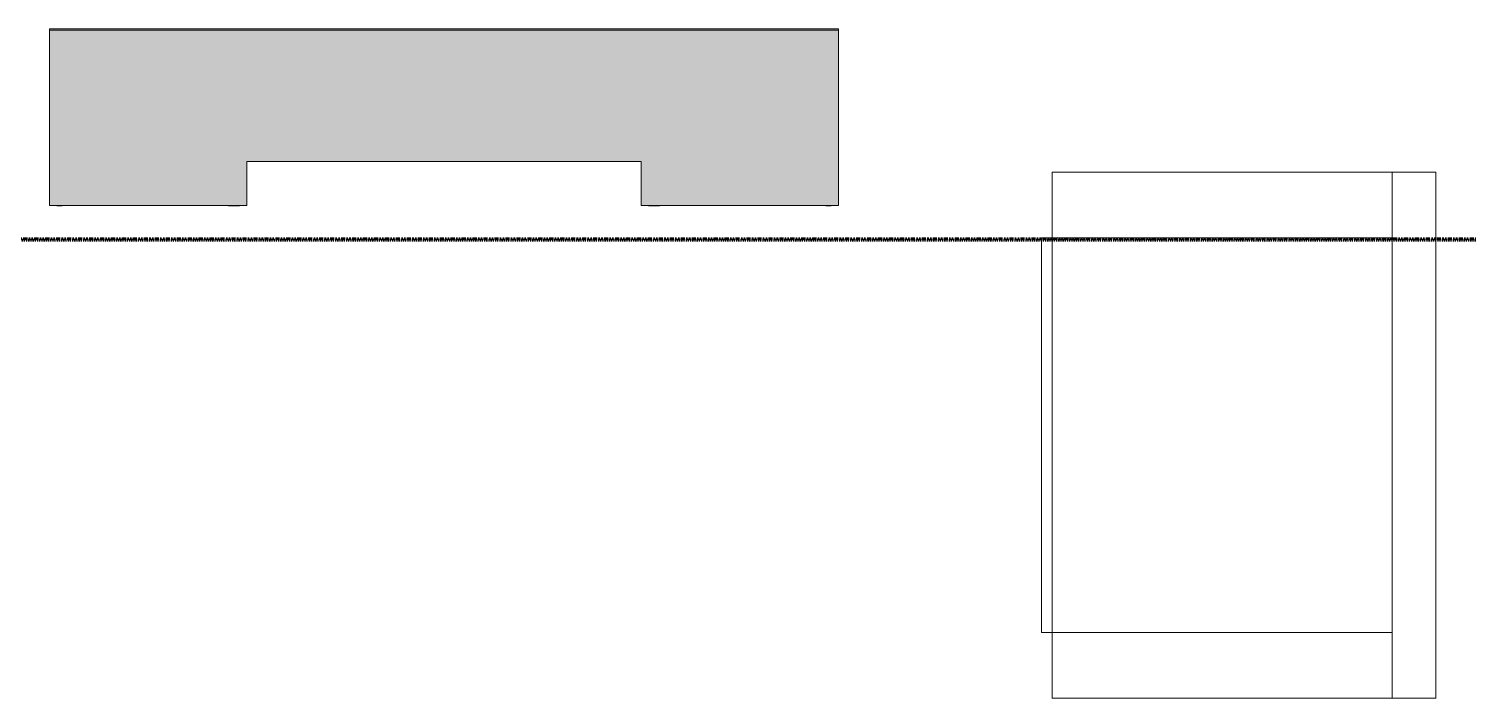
# Model space of a CAD drawing. Header units: inches. Extents: x -4169 to -1846, y 9706 to 12377.
# Drawn here: x -3800.9 to -3669.5, y 12046.8 to 12107.9 of the extents above; entities that cross this region are included whole.
import ezdxf

# ---------------------------------------------------------------- set-up
doc = ezdxf.new("R2010")
doc.units = ezdxf.units.IN
doc.header["$MEASUREMENT"] = 0
for name, pattern in [('Aligning Line 1_8_', [0.25, 0.125, -0.125]), ('Dash 1_16_', [0.125, 0.0625, -0.0625]), ('Double Dash 3_8_', [1, 0.375, -0.125, 0.125, -0.125, 0.125, -0.125])]:
    doc.linetypes.add(name, pattern=pattern)
for name, color, linetype, lineweight in [('0-1', 7, 'Continuous', 5), ('0-2', 50, 'Continuous', 18), ('0-3', 147, 'Aligning Line 1_8_', 9), ('C-PROP-LINE-1', 10, 'Double Dash 3_8_', 60), ('C-PROP-LINE-2', 91, 'Dash 1_16_', 60), ('I-FURN', 30, 'Continuous', 9), ('I-FURN-1', 250, 'Continuous', 9), ('I-FURN-2', 9, 'Continuous', 9)]:
    doc.layers.add(name, color=color, linetype=linetype, lineweight=lineweight)

# ---------------------------------------------------------------- blocks, each defined once
blk = doc.blocks.new('Entertainment_Center_14771 - Entertainment_Center_14771-1352616-ENLARGED RCP - 2ND FLOOR PLAN')
at = {"layer": 'I-FURN-2'}
for points in [[(36, 6.12), (-36, 6.12), (-36, 6), (36, 6)], [(36, -6), (36, 6), (-36, 6), (-36, -10), (-18, -10), (-18, -6), (18, -6), (18, -10), (36, -10)], [(-34.85, -10), (-35.34, -10), (-35.31, -10.03), (-34.85, -10.03)], [(-18.66, -10.03), (-18.66, -10), (-19.66, -10), (-19.66, -10.03), (-19, -10.03)], [(19.66, -10.03), (19.66, -10), (18.66, -10), (18.66, -10.03), (19, -10.03)], [(35.34, -10.03), (35.31, -10), (34.85, -10), (34.85, -10.03), (35.31, -10.03)]]:
    blk.add_hatch(color=256, dxfattribs=at).paths.add_polyline_path(points, flags=0)
at = {"layer": 'I-FURN-1'}
for p, q in [((36, 6.12), (-36, 6.12)), ((-36, 6), (-36, 6.12)), ((-36, 6), (36, 6)), ((-36, -10), (-36, 6)), ((-36, 6), (36, 6)), ((36, 6), (36, 6.12)), ((36, 6), (36, -10)), ((18, -6), (-18, -6)), ((-18, -6), (-18, -10)), ((18, -10), (18, -6)), ((-18, -10), (-36, -10)), ((-35.34, -10.03), (-35.34, -10)), ((-34.85, -10.03), (-35.34, -10.03)), ((-34.85, -10), (-34.85, -10.03)), ((-19.66, -10.03), (-19.66, -10)), ((-18.66, -10.03), (-19.66, -10.03)), ((-18.66, -10), (-18.66, -10.03)), ((36, -10), (18, -10)), ((18.66, -10.03), (18.66, -10)), ((19.66, -10.03), (18.66, -10.03)), ((19.66, -10), (19.66, -10.03)), ((34.85, -10.03), (34.85, -10)), ((35.34, -10.03), (34.85, -10.03)), ((35.34, -10), (35.34, -10.03))]:
    blk.add_line(p, q, dxfattribs=at)
blk = doc.blocks.new('Couch-Both_Arms-Generic - 2-1352635-ENLARGED RCP - 2ND FLOOR PLAN')
at = {"layer": 'I-FURN'}
for p, q in [((-24, 13.5), (24, 13.5)), ((-18, 13.5), (-24, 13.5)), ((-24, 13.5), (-24, -17.5)), ((18, 13.5), (-18, 13.5)), ((-18, 13.5), (-18, -18.5)), ((-18, -17.5), (-18, 13.5)), ((18, -18.5), (18, 13.5)), ((24, 13.5), (18, 13.5)), ((18, 13.5), (18, -17.5)), ((24, -17.5), (24, 13.5)), ((-24, -17.5), (-18, -17.5)), ((18, -17.5), (24, -17.5)), ((-18, -18.5), (18, -18.5))]:
    blk.add_line(p, q, dxfattribs=at)
at = {"layer": 'I-FURN-1'}
for p, q in [((24, 17.5), (-24, 17.5)), ((-24, 17.5), (-24, -17.5)), ((24, -17.5), (24, 17.5)), ((-24, -17.5), (24, -17.5))]:
    blk.add_line(p, q, dxfattribs=at)
blk = doc.blocks.new('CTR - 1st Phase - Unit Layouts_rvt-1-ENLARGED RCP - 2ND FLOOR PLAN')
at = {"layer": '0-2'}
blk.add_blockref('Entertainment_Center_14771 - Entertainment_Center_14771-1352616-ENLARGED RCP - 2ND FLOOR PLAN', (-3763.01, 12101.74), dxfattribs=at)
at = {"layer": '0-2', "rotation": 270.0000000000142}
blk.add_blockref('Couch-Both_Arms-Generic - 2-1352635-ENLARGED RCP - 2ND FLOOR PLAN', (-3690, 12070.79), dxfattribs=at)
blk = doc.blocks.new('Family - ___-1878392-ENLARGED RCP - 2ND FLOOR PLAN')
at = {"layer": 'C-PROP-LINE-1'}
blk.add_line((-3833.41, 12088.69), (-1910.95, 12088.69), dxfattribs=at)
blk = doc.blocks.new('CTR - 1st Phase - Shell_rvt-1-ENLARGED RCP - 2ND FLOOR PLAN')
at = {"layer": '0-3'}
blk.add_blockref('Family - ___-1878392-ENLARGED RCP - 2ND FLOOR PLAN', (0, 0), dxfattribs=at)
blk = doc.blocks.new('Family - ___-1870574-ENLARGED RCP - 2ND FLOOR PLAN')
at = {"layer": 'C-PROP-LINE-2'}
blk.add_line((-2099.26, 12088.59), (-3832.16, 12088.59), dxfattribs=at)

msp = doc.modelspace()

# ---------------------------------------------------------------- block references
at = {"layer": '0-1'}
for name in ['CTR - 1st Phase - Shell_rvt-1-ENLARGED RCP - 2ND FLOOR PLAN', 'CTR - 1st Phase - Unit Layouts_rvt-1-ENLARGED RCP - 2ND FLOOR PLAN']:
    msp.add_blockref(name, (0, 0), dxfattribs=at)
at = {"layer": 'C-PROP-LINE-2'}
msp.add_blockref('Family - ___-1870574-ENLARGED RCP - 2ND FLOOR PLAN', (0, 0), dxfattribs=at)

doc.saveas('drawing.dxf')
